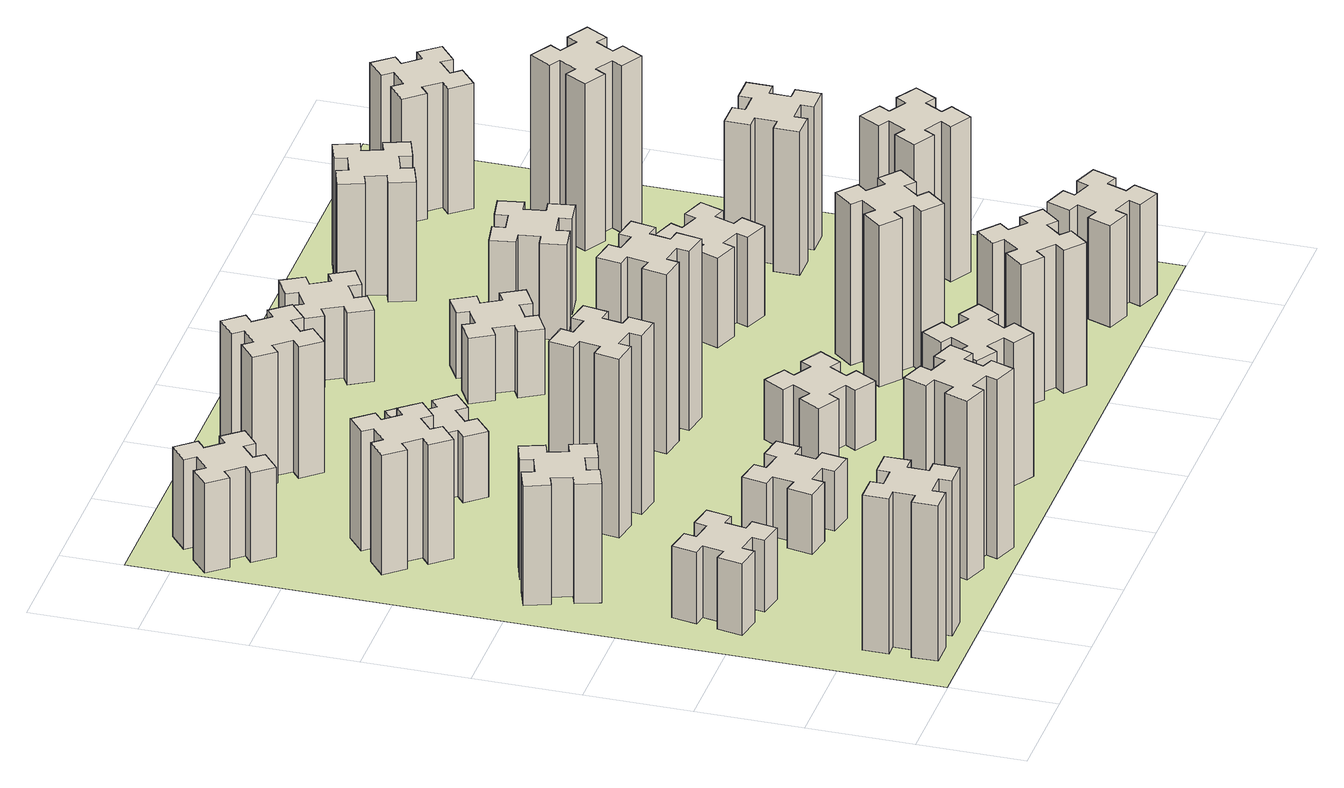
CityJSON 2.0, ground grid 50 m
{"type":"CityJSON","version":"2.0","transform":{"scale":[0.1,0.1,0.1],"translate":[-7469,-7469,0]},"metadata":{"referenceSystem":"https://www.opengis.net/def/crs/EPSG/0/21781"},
"CityObjects":{
"building1":{"type":"Building","attributes":{"class":"1000","function":"1000","usage":"1000","yearOfConstruction":2016,"roofType":"1000","measuredHeight":78,"storeysAboveGround":30,"storeysBelowGround":0},"geometry":[{"type":"Solid","lod":"1","boundaries":[[[[0,1,2,3,4,5,6,7,8,9,10,11,12,13,14,15,16,17,18,19]],[[17,16,20,21]],[[16,15,22,20]],[[15,14,23,22]],[[14,13,24,23]],[[13,12,25,24]],[[12,11,26,25]],[[11,10,27,26]],[[10,9,28,27]],[[9,8,29,28]],[[8,7,30,29]],[[7,6,31,30]],[[6,5,32,31]],[[5,4,33,32]],[[4,3,34,33]],[[3,2,35,34]],[[2,1,36,35]],[[1,0,37,36]],[[0,19,38,37]],[[19,18,39,38]],[[18,17,21,39]],[[24,25,26,27,28,29,30,31,32,33,34,35,36,37,38,39,21,20,22,23]]]]}]},
"building2":{"type":"Building","attributes":{"class":"1000","function":"1000","usage":"1000","yearOfConstruction":2016,"roofType":"1000","measuredHeight":36,"storeysAboveGround":30,"storeysBelowGround":0},"geometry":[{"type":"Solid","lod":"1","boundaries":[[[[40,41,42,43,44,45,46,47,48,49,50,51,52,53,54,55,56,57,58,59]],[[57,56,60,61]],[[56,55,62,60]],[[55,54,63,62]],[[54,53,64,63]],[[53,52,65,64]],[[52,51,66,65]],[[51,50,67,66]],[[50,49,68,67]],[[49,48,69,68]],[[48,47,70,69]],[[47,46,71,70]],[[46,45,72,71]],[[45,44,73,72]],[[44,43,74,73]],[[43,42,75,74]],[[42,41,76,75]],[[41,40,77,76]],[[40,59,78,77]],[[59,58,79,78]],[[58,57,61,79]],[[64,65,66,67,68,69,70,71,72,73,74,75,76,77,78,79,61,60,62,63]]]]}]},
"building3":{"type":"Building","attributes":{"class":"1000","function":"1000","usage":"1000","yearOfConstruction":2016,"roofType":"1000","measuredHeight":60,"storeysAboveGround":30,"storeysBelowGround":0},"geometry":[{"type":"Solid","lod":"1","boundaries":[[[[80,81,82,83,84,85,86,87,88,89,90,91,92,93,94,95,96,97,98,99]],[[97,96,100,101]],[[96,95,102,100]],[[95,94,103,102]],[[94,93,104,103]],[[93,92,105,104]],[[92,91,106,105]],[[91,90,107,106]],[[90,89,108,107]],[[89,88,109,108]],[[88,87,110,109]],[[87,86,111,110]],[[86,85,112,111]],[[85,84,113,112]],[[84,83,114,113]],[[83,82,115,114]],[[82,81,116,115]],[[81,80,117,116]],[[80,99,118,117]],[[99,98,119,118]],[[98,97,101,119]],[[104,105,106,107,108,109,110,111,112,113,114,115,116,117,118,119,101,100,102,103]]]]}]},
"building4":{"type":"Building","attributes":{"class":"1000","function":"1000","usage":"1000","yearOfConstruction":2016,"roofType":"1000","measuredHeight":90,"storeysAboveGround":30,"storeysBelowGround":0},"geometry":[{"type":"Solid","lod":"1","boundaries":[[[[120,121,122,123,124,125,126,127,128,129,130,131,132,133,134,135,136,137,138,139]],[[137,136,140,141]],[[136,135,142,140]],[[135,134,143,142]],[[134,133,144,143]],[[133,132,145,144]],[[132,131,146,145]],[[131,130,147,146]],[[130,129,148,147]],[[129,128,149,148]],[[128,127,150,149]],[[127,126,151,150]],[[126,125,152,151]],[[125,124,153,152]],[[124,123,154,153]],[[123,122,155,154]],[[122,121,156,155]],[[121,120,157,156]],[[120,139,158,157]],[[139,138,159,158]],[[138,137,141,159]],[[144,145,146,147,148,149,150,151,152,153,154,155,156,157,158,159,141,140,142,143]]]]}]},
"building5":{"type":"Building","attributes":{"class":"1000","function":"1000","usage":"1000","yearOfConstruction":2016,"roofType":"1000","measuredHeight":60,"storeysAboveGround":30,"storeysBelowGround":0},"geometry":[{"type":"Solid","lod":"1","boundaries":[[[[160,161,162,163,164,165,166,167,168,169,170,171,172,173,174,175,176,177,178,179]],[[177,176,180,181]],[[176,175,182,180]],[[175,174,183,182]],[[174,173,184,183]],[[173,172,185,184]],[[172,171,186,185]],[[171,170,187,186]],[[170,169,188,187]],[[169,168,189,188]],[[168,167,190,189]],[[167,166,191,190]],[[166,165,192,191]],[[165,164,193,192]],[[164,163,194,193]],[[163,162,195,194]],[[162,161,196,195]],[[161,160,197,196]],[[160,179,198,197]],[[179,178,199,198]],[[178,177,181,199]],[[184,185,186,187,188,189,190,191,192,193,194,195,196,197,198,199,181,180,182,183]]]]}]},
"building6":{"type":"Building","attributes":{"class":"1000","function":"1000","usage":"1000","yearOfConstruction":2016,"roofType":"1000","measuredHeight":45,"storeysAboveGround":30,"storeysBelowGround":0},"geometry":[{"type":"Solid","lod":"1","boundaries":[[[[200,201,202,203,204,205,206,207,208,209,210,211,212,213,214,215,216,217,218,219]],[[217,216,220,221]],[[216,215,222,220]],[[215,214,223,222]],[[214,213,224,223]],[[213,212,225,224]],[[212,211,226,225]],[[211,210,227,226]],[[210,209,228,227]],[[209,208,229,228]],[[208,207,230,229]],[[207,206,231,230]],[[206,205,232,231]],[[205,204,233,232]],[[204,203,234,233]],[[203,202,235,234]],[[202,201,236,235]],[[201,200,237,236]],[[200,219,238,237]],[[219,218,239,238]],[[218,217,221,239]],[[224,225,226,227,228,229,230,231,232,233,234,235,236,237,238,239,221,220,222,223]]]]}]},
"building7":{"type":"Building","attributes":{"class":"1000","function":"1000","usage":"1000","yearOfConstruction":2016,"roofType":"1000","measuredHeight":30,"storeysAboveGround":30,"storeysBelowGround":0},"geometry":[{"type":"Solid","lod":"1","boundaries":[[[[240,241,242,243,244,245,246,247,248,249,250,251,252,253,254,255,256,257,258,259]],[[257,256,260,261]],[[256,255,262,260]],[[255,254,263,262]],[[254,253,264,263]],[[253,252,265,264]],[[252,251,266,265]],[[251,250,267,266]],[[250,249,268,267]],[[249,248,269,268]],[[248,247,270,269]],[[247,246,271,270]],[[246,245,272,271]],[[245,244,273,272]],[[244,243,274,273]],[[243,242,275,274]],[[242,241,276,275]],[[241,240,277,276]],[[240,259,278,277]],[[259,258,279,278]],[[258,257,261,279]],[[264,265,266,267,268,269,270,271,272,273,274,275,276,277,278,279,261,260,262,263]]]]}]},
"building8":{"type":"Building","attributes":{"class":"1000","function":"1000","usage":"1000","yearOfConstruction":2016,"roofType":"1000","measuredHeight":90,"storeysAboveGround":30,"storeysBelowGround":0},"geometry":[{"type":"Solid","lod":"1","boundaries":[[[[280,281,282,283,284,285,286,287,288,289,290,291,292,293,294,295,296,297,298,299]],[[297,296,300,301]],[[296,295,302,300]],[[295,294,303,302]],[[294,293,304,303]],[[293,292,305,304]],[[292,291,306,305]],[[291,290,307,306]],[[290,289,308,307]],[[289,288,309,308]],[[288,287,310,309]],[[287,286,311,310]],[[286,285,312,311]],[[285,284,313,312]],[[284,283,314,313]],[[283,282,315,314]],[[282,281,316,315]],[[281,280,317,316]],[[280,299,318,317]],[[299,298,319,318]],[[298,297,301,319]],[[304,305,306,307,308,309,310,311,312,313,314,315,316,317,318,319,301,300,302,303]]]]}]},
"building9":{"type":"Building","attributes":{"class":"1000","function":"1000","usage":"1000","yearOfConstruction":2016,"roofType":"1000","measuredHeight":33,"storeysAboveGround":30,"storeysBelowGround":0},"geometry":[{"type":"Solid","lod":"1","boundaries":[[[[320,321,322,323,324,325,326,327,328,329,330,331,332,333,334,335,336,337,338,339]],[[337,336,340,341]],[[336,335,342,340]],[[335,334,343,342]],[[334,333,344,343]],[[333,332,345,344]],[[332,331,346,345]],[[331,330,347,346]],[[330,329,348,347]],[[329,328,349,348]],[[328,327,350,349]],[[327,326,351,350]],[[326,325,352,351]],[[325,324,353,352]],[[324,323,354,353]],[[323,322,355,354]],[[322,321,356,355]],[[321,320,357,356]],[[320,339,358,357]],[[339,338,359,358]],[[338,337,341,359]],[[344,345,346,347,348,349,350,351,352,353,354,355,356,357,358,359,341,340,342,343]]]]}]},
"building10":{"type":"Building","attributes":{"class":"1000","function":"1000","usage":"1000","yearOfConstruction":2016,"roofType":"1000","measuredHeight":72,"storeysAboveGround":30,"storeysBelowGround":0},"geometry":[{"type":"Solid","lod":"1","boundaries":[[[[360,361,362,363,364,365,366,367,368,369,370,371,372,373,374,375,376,377,378,379]],[[377,376,380,381]],[[376,375,382,380]],[[375,374,383,382]],[[374,373,384,383]],[[373,372,385,384]],[[372,371,386,385]],[[371,370,387,386]],[[370,369,388,387]],[[369,368,389,388]],[[368,367,390,389]],[[367,366,391,390]],[[366,365,392,391]],[[365,364,393,392]],[[364,363,394,393]],[[363,362,395,394]],[[362,361,396,395]],[[361,360,397,396]],[[360,379,398,397]],[[379,378,399,398]],[[378,377,381,399]],[[384,385,386,387,388,389,390,391,392,393,394,395,396,397,398,399,381,380,382,383]]]]}]},
"building11":{"type":"Building","attributes":{"class":"1000","function":"1000","usage":"1000","yearOfConstruction":2016,"roofType":"1000","measuredHeight":66,"storeysAboveGround":30,"storeysBelowGround":0},"geometry":[{"type":"Solid","lod":"1","boundaries":[[[[400,401,402,403,404,405,406,407,408,409,410,411,412,413,414,415,416,417,418,419]],[[417,416,420,421]],[[416,415,422,420]],[[415,414,423,422]],[[414,413,424,423]],[[413,412,425,424]],[[412,411,426,425]],[[411,410,427,426]],[[410,409,428,427]],[[409,408,429,428]],[[408,407,430,429]],[[407,406,431,430]],[[406,405,432,431]],[[405,404,433,432]],[[404,403,434,433]],[[403,402,435,434]],[[402,401,436,435]],[[401,400,437,436]],[[400,419,438,437]],[[419,418,439,438]],[[418,417,421,439]],[[424,425,426,427,428,429,430,431,432,433,434,435,436,437,438,439,421,420,422,423]]]]}]},
"building12":{"type":"Building","attributes":{"class":"1000","function":"1000","usage":"1000","yearOfConstruction":2016,"roofType":"1000","measuredHeight":30,"storeysAboveGround":30,"storeysBelowGround":0},"geometry":[{"type":"Solid","lod":"1","boundaries":[[[[440,441,442,443,444,445,446,447,448,449,450,451,452,453,454,455,456,457,458,459]],[[457,456,460,461]],[[456,455,462,460]],[[455,454,463,462]],[[454,453,464,463]],[[453,452,465,464]],[[452,451,466,465]],[[451,450,467,466]],[[450,449,468,467]],[[449,448,469,468]],[[448,447,470,469]],[[447,446,471,470]],[[446,445,472,471]],[[445,444,473,472]],[[444,443,474,473]],[[443,442,475,474]],[[442,441,476,475]],[[441,440,477,476]],[[440,459,478,477]],[[459,458,479,478]],[[458,457,461,479]],[[464,465,466,467,468,469,470,471,472,473,474,475,476,477,478,479,461,460,462,463]]]]}]},
"building13":{"type":"Building","attributes":{"class":"1000","function":"1000","usage":"1000","yearOfConstruction":2016,"roofType":"1000","measuredHeight":90,"storeysAboveGround":30,"storeysBelowGround":0},"geometry":[{"type":"Solid","lod":"1","boundaries":[[[[480,481,482,483,484,485,486,487,488,489,490,491,492,493,494,495,496,497,498,499]],[[497,496,500,501]],[[496,495,502,500]],[[495,494,503,502]],[[494,493,504,503]],[[493,492,505,504]],[[492,491,506,505]],[[491,490,507,506]],[[490,489,508,507]],[[489,488,509,508]],[[488,487,510,509]],[[487,486,511,510]],[[486,485,512,511]],[[485,484,513,512]],[[484,483,514,513]],[[483,482,515,514]],[[482,481,516,515]],[[481,480,517,516]],[[480,499,518,517]],[[499,498,519,518]],[[498,497,501,519]],[[504,505,506,507,508,509,510,511,512,513,514,515,516,517,518,519,501,500,502,503]]]]}]},
"building14":{"type":"Building","attributes":{"class":"1000","function":"1000","usage":"1000","yearOfConstruction":2016,"roofType":"1000","measuredHeight":72,"storeysAboveGround":30,"storeysBelowGround":0},"geometry":[{"type":"Solid","lod":"1","boundaries":[[[[520,521,522,523,524,525,526,527,528,529,530,531,532,533,534,535,536,537,538,539]],[[537,536,540,541]],[[536,535,542,540]],[[535,534,543,542]],[[534,533,544,543]],[[533,532,545,544]],[[532,531,546,545]],[[531,530,547,546]],[[530,529,548,547]],[[529,528,549,548]],[[528,527,550,549]],[[527,526,551,550]],[[526,525,552,551]],[[525,524,553,552]],[[524,523,554,553]],[[523,522,555,554]],[[522,521,556,555]],[[521,520,557,556]],[[520,539,558,557]],[[539,538,559,558]],[[538,537,541,559]],[[544,545,546,547,548,549,550,551,552,553,554,555,556,557,558,559,541,540,542,543]]]]}]},
"building15":{"type":"Building","attributes":{"class":"1000","function":"1000","usage":"1000","yearOfConstruction":2016,"roofType":"1000","measuredHeight":33,"storeysAboveGround":30,"storeysBelowGround":0},"geometry":[{"type":"Solid","lod":"1","boundaries":[[[[560,561,562,563,564,565,566,567,568,569,570,571,572,573,574,575,576,577,578,579]],[[577,576,580,581]],[[576,575,582,580]],[[575,574,583,582]],[[574,573,584,583]],[[573,572,585,584]],[[572,571,586,585]],[[571,570,587,586]],[[570,569,588,587]],[[569,568,589,588]],[[568,567,590,589]],[[567,566,591,590]],[[566,565,592,591]],[[565,564,593,592]],[[564,563,594,593]],[[563,562,595,594]],[[562,561,596,595]],[[561,560,597,596]],[[560,579,598,597]],[[579,578,599,598]],[[578,577,581,599]],[[584,585,586,587,588,589,590,591,592,593,594,595,596,597,598,599,581,580,582,583]]]]}]},
"building16":{"type":"Building","attributes":{"class":"1000","function":"1000","usage":"1000","yearOfConstruction":2016,"roofType":"1000","measuredHeight":36,"storeysAboveGround":30,"storeysBelowGround":0},"geometry":[{"type":"Solid","lod":"1","boundaries":[[[[600,601,602,603,604,605,606,607,608,609,610,611,612,613,614,615,616,617,618,619]],[[617,616,620,621]],[[616,615,622,620]],[[615,614,623,622]],[[614,613,624,623]],[[613,612,625,624]],[[612,611,626,625]],[[611,610,627,626]],[[610,609,628,627]],[[609,608,629,628]],[[608,607,630,629]],[[607,606,631,630]],[[606,605,632,631]],[[605,604,633,632]],[[604,603,634,633]],[[603,602,635,634]],[[602,601,636,635]],[[601,600,637,636]],[[600,619,638,637]],[[619,618,639,638]],[[618,617,621,639]],[[624,625,626,627,628,629,630,631,632,633,634,635,636,637,638,639,621,620,622,623]]]]}]},
"building17":{"type":"Building","attributes":{"class":"1000","function":"1000","usage":"1000","yearOfConstruction":2016,"roofType":"1000","measuredHeight":81,"storeysAboveGround":30,"storeysBelowGround":0},"geometry":[{"type":"Solid","lod":"1","boundaries":[[[[640,641,642,643,644,645,646,647,648,649,650,651,652,653,654,655,656,657,658,659]],[[657,656,660,661]],[[656,655,662,660]],[[655,654,663,662]],[[654,653,664,663]],[[653,652,665,664]],[[652,651,666,665]],[[651,650,667,666]],[[650,649,668,667]],[[649,648,669,668]],[[648,647,670,669]],[[647,646,671,670]],[[646,645,672,671]],[[645,644,673,672]],[[644,643,674,673]],[[643,642,675,674]],[[642,641,676,675]],[[641,640,677,676]],[[640,659,678,677]],[[659,658,679,678]],[[658,657,661,679]],[[664,665,666,667,668,669,670,671,672,673,674,675,676,677,678,679,661,660,662,663]]]]}]},
"building18":{"type":"Building","attributes":{"class":"1000","function":"1000","usage":"1000","yearOfConstruction":2016,"roofType":"1000","measuredHeight":45,"storeysAboveGround":30,"storeysBelowGround":0},"geometry":[{"type":"Solid","lod":"1","boundaries":[[[[680,681,682,683,684,685,686,687,688,689,690,691,692,693,694,695,696,697,698,699]],[[697,696,700,701]],[[696,695,702,700]],[[695,694,703,702]],[[694,693,704,703]],[[693,692,705,704]],[[692,691,706,705]],[[691,690,707,706]],[[690,689,708,707]],[[689,688,709,708]],[[688,687,710,709]],[[687,686,711,710]],[[686,685,712,711]],[[685,684,713,712]],[[684,683,714,713]],[[683,682,715,714]],[[682,681,716,715]],[[681,680,717,716]],[[680,699,718,717]],[[699,698,719,718]],[[698,697,701,719]],[[704,705,706,707,708,709,710,711,712,713,714,715,716,717,718,719,701,700,702,703]]]]}]},
"building19":{"type":"Building","attributes":{"class":"1000","function":"1000","usage":"1000","yearOfConstruction":2016,"roofType":"1000","measuredHeight":48,"storeysAboveGround":30,"storeysBelowGround":0},"geometry":[{"type":"Solid","lod":"1","boundaries":[[[[720,721,722,723,724,725,726,727,728,729,730,731,732,733,734,735,736,737,738,739]],[[737,736,740,741]],[[736,735,742,740]],[[735,734,743,742]],[[734,733,744,743]],[[733,732,745,744]],[[732,731,746,745]],[[731,730,747,746]],[[730,729,748,747]],[[729,728,749,748]],[[728,727,750,749]],[[727,726,751,750]],[[726,725,752,751]],[[725,724,753,752]],[[724,723,754,753]],[[723,722,755,754]],[[722,721,756,755]],[[721,720,757,756]],[[720,739,758,757]],[[739,738,759,758]],[[738,737,741,759]],[[744,745,746,747,748,749,750,751,752,753,754,755,756,757,758,759,741,740,742,743]]]]}]},
"building20":{"type":"Building","attributes":{"class":"1000","function":"1000","usage":"1000","yearOfConstruction":2016,"roofType":"1000","measuredHeight":51,"storeysAboveGround":30,"storeysBelowGround":0},"geometry":[{"type":"Solid","lod":"1","boundaries":[[[[760,761,762,763,764,765,766,767,768,769,770,771,772,773,774,775,776,777,778,779]],[[777,776,780,781]],[[776,775,782,780]],[[775,774,783,782]],[[774,773,784,783]],[[773,772,785,784]],[[772,771,786,785]],[[771,770,787,786]],[[770,769,788,787]],[[769,768,789,788]],[[768,767,790,789]],[[767,766,791,790]],[[766,765,792,791]],[[765,764,793,792]],[[764,763,794,793]],[[763,762,795,794]],[[762,761,796,795]],[[761,760,797,796]],[[760,779,798,797]],[[779,778,799,798]],[[778,777,781,799]],[[784,785,786,787,788,789,790,791,792,793,794,795,796,797,798,799,781,780,782,783]]]]}]},
"building21":{"type":"Building","attributes":{"class":"1000","function":"1000","usage":"1000","yearOfConstruction":2016,"roofType":"1000","measuredHeight":60,"storeysAboveGround":30,"storeysBelowGround":0},"geometry":[{"type":"Solid","lod":"1","boundaries":[[[[800,801,802,803,804,805,806,807,808,809,810,811,812,813,814,815,816,817,818,819]],[[817,816,820,821]],[[816,815,822,820]],[[815,814,823,822]],[[814,813,824,823]],[[813,812,825,824]],[[812,811,826,825]],[[811,810,827,826]],[[810,809,828,827]],[[809,808,829,828]],[[808,807,830,829]],[[807,806,831,830]],[[806,805,832,831]],[[805,804,833,832]],[[804,803,834,833]],[[803,802,835,834]],[[802,801,836,835]],[[801,800,837,836]],[[800,819,838,837]],[[819,818,839,838]],[[818,817,821,839]],[[824,825,826,827,828,829,830,831,832,833,834,835,836,837,838,839,821,820,822,823]]]]}]},
"building22":{"type":"Building","attributes":{"class":"1000","function":"1000","usage":"1000","yearOfConstruction":2016,"roofType":"1000","measuredHeight":78,"storeysAboveGround":30,"storeysBelowGround":0},"geometry":[{"type":"Solid","lod":"1","boundaries":[[[[840,841,842,843,844,845,846,847,848,849,850,851,852,853,854,855,856,857,858,859]],[[857,856,860,861]],[[856,855,862,860]],[[855,854,863,862]],[[854,853,864,863]],[[853,852,865,864]],[[852,851,866,865]],[[851,850,867,866]],[[850,849,868,867]],[[849,848,869,868]],[[848,847,870,869]],[[847,846,871,870]],[[846,845,872,871]],[[845,844,873,872]],[[844,843,874,873]],[[843,842,875,874]],[[842,841,876,875]],[[841,840,877,876]],[[840,859,878,877]],[[859,858,879,878]],[[858,857,861,879]],[[864,865,866,867,868,869,870,871,872,873,874,875,876,877,878,879,861,860,862,863]]]]}]},
"building23":{"type":"Building","attributes":{"class":"1000","function":"1000","usage":"1000","yearOfConstruction":2016,"roofType":"1000","measuredHeight":72,"storeysAboveGround":30,"storeysBelowGround":0},"geometry":[{"type":"Solid","lod":"1","boundaries":[[[[880,881,882,883,884,885,886,887,888,889,890,891,892,893,894,895,896,897,898,899]],[[897,896,900,901]],[[896,895,902,900]],[[895,894,903,902]],[[894,893,904,903]],[[893,892,905,904]],[[892,891,906,905]],[[891,890,907,906]],[[890,889,908,907]],[[889,888,909,908]],[[888,887,910,909]],[[887,886,911,910]],[[886,885,912,911]],[[885,884,913,912]],[[884,883,914,913]],[[883,882,915,914]],[[882,881,916,915]],[[881,880,917,916]],[[880,899,918,917]],[[899,898,919,918]],[[898,897,901,919]],[[904,905,906,907,908,909,910,911,912,913,914,915,916,917,918,919,901,900,902,903]]]]}]},
"building24":{"type":"Building","attributes":{"class":"1000","function":"1000","usage":"1000","yearOfConstruction":2016,"roofType":"1000","measuredHeight":84,"storeysAboveGround":30,"storeysBelowGround":0},"geometry":[{"type":"Solid","lod":"1","boundaries":[[[[920,921,922,923,924,925,926,927,928,929,930,931,932,933,934,935,936,937,938,939]],[[937,936,940,941]],[[936,935,942,940]],[[935,934,943,942]],[[934,933,944,943]],[[933,932,945,944]],[[932,931,946,945]],[[931,930,947,946]],[[930,929,948,947]],[[929,928,949,948]],[[928,927,950,949]],[[927,926,951,950]],[[926,925,952,951]],[[925,924,953,952]],[[924,923,954,953]],[[923,922,955,954]],[[922,921,956,955]],[[921,920,957,956]],[[920,939,958,957]],[[939,938,959,958]],[[938,937,941,959]],[[944,945,946,947,948,949,950,951,952,953,954,955,956,957,958,959,941,940,942,943]]]]}]},
"building25":{"type":"Building","attributes":{"class":"1000","function":"1000","usage":"1000","yearOfConstruction":2016,"roofType":"1000","measuredHeight":63,"storeysAboveGround":30,"storeysBelowGround":0},"geometry":[{"type":"Solid","lod":"1","boundaries":[[[[960,961,962,963,964,965,966,967,968,969,970,971,972,973,974,975,976,977,978,979]],[[977,976,980,981]],[[976,975,982,980]],[[975,974,983,982]],[[974,973,984,983]],[[973,972,985,984]],[[972,971,986,985]],[[971,970,987,986]],[[970,969,988,987]],[[969,968,989,988]],[[968,967,990,989]],[[967,966,991,990]],[[966,965,992,991]],[[965,964,993,992]],[[964,963,994,993]],[[963,962,995,994]],[[962,961,996,995]],[[961,960,997,996]],[[960,979,998,997]],[[979,978,999,998]],[[978,977,981,999]],[[984,985,986,987,988,989,990,991,992,993,994,995,996,997,998,999,981,980,982,983]]]]}]},
"landuse1":{"type":"LandUse","attributes":{"name":"plot1","function":"1010"},"geometry":[{"type":"MultiSurface","lod":"1","boundaries":[[[1000,1001,1002,1003]]]}]}
},
"vertices":[
[265,325,0],[265,225,0],[205,225,0],[205,105,0],[325,105,0],[325,165,0],[425,165,0],[425,105,0],[545,105,0],[545,225,0],[485,225,0],[485,325,0],[545,325,0],[545,445,0],[425,445,0],[425,385,0],[325,385,0],[325,445,0],[205,445,0],[205,325,0],[325,385,780],[325,445,780],[425,385,780],[425,445,780],[545,445,780],[545,325,780],[485,325,780],[485,225,780],[545,225,780],[545,105,780],[425,105,780],[425,165,780],[325,165,780],[325,105,780],[205,105,780],[205,225,780],[265,225,780],[265,325,780],[205,325,780],[205,445,780],
[307,1016,0],[405,998,0],[395,939,0],[513,918,0],[534,1037,0],[475,1047,0],[492,1145,0],[551,1135,0],[572,1253,0],[454,1274,0],[444,1215,0],[345,1232,0],[356,1291,0],[237,1312,0],[217,1194,0],[276,1184,0],[258,1085,0],[199,1096,0],[178,977,0],[297,957,0],[258,1085,360],[199,1096,360],[276,1184,360],[217,1194,360],[237,1312,360],[356,1291,360],[345,1232,360],[444,1215,360],[454,1274,360],[572,1253,360],[551,1135,360],[492,1145,360],[475,1047,360],[534,1037,360],[513,918,360],[395,939,360],[405,998,360],[307,1016,360],[297,957,360],[178,977,360],
[385,1976,0],[291,1942,0],[270,1998,0],[157,1957,0],[199,1844,0],[255,1865,0],[289,1771,0],[233,1750,0],[274,1637,0],[387,1679,0],[366,1735,0],[460,1769,0],[480,1713,0],[593,1754,0],[552,1867,0],[496,1846,0],[462,1940,0],[518,1960,0],[477,2073,0],[364,2032,0],[462,1940,600],[518,1960,600],[496,1846,600],[552,1867,600],[593,1754,600],[480,1713,600],[460,1769,600],[366,1735,600],[387,1679,600],[274,1637,600],[233,1750,600],[289,1771,600],[255,1865,600],[199,1844,600],[157,1957,600],[270,1998,600],[291,1942,600],[385,1976,600],[364,2032,600],[477,2073,600],
[1029,360,0],[995,266,0],[939,287,0],[897,174,0],[1010,133,0],[1031,189,0],[1125,155,0],[1104,99,0],[1217,57,0],[1258,170,0],[1202,191,0],[1236,285,0],[1292,264,0],[1333,377,0],[1220,418,0],[1200,362,0],[1106,396,0],[1127,452,0],[1014,493,0],[973,380,0],[1106,396,900],[1127,452,900],[1200,362,900],[1220,418,900],[1333,377,900],[1292,264,900],[1236,285,900],[1202,191,900],[1258,170,900],[1217,57,900],[1104,99,900],[1125,155,900],[1031,189,900],[1010,133,900],[897,174,900],[939,287,900],[995,266,900],[1029,360,900],[973,380,900],[1014,493,900],
[443,2712,0],[366,2647,0],[328,2693,0],[236,2616,0],[313,2524,0],[359,2563,0],[423,2486,0],[377,2448,0],[454,2356,0],[546,2433,0],[508,2479,0],[584,2543,0],[623,2497,0],[715,2574,0],[638,2666,0],[592,2628,0],[527,2704,0],[573,2743,0],[496,2835,0],[404,2758,0],[527,2704,600],[573,2743,600],[592,2628,600],[638,2666,600],[715,2574,600],[623,2497,600],[584,2543,600],[508,2479,600],[546,2433,600],[454,2356,600],[377,2448,600],[423,2486,600],[359,2563,600],[313,2524,600],[236,2616,600],[328,2693,600],[366,2647,600],[443,2712,600],[404,2758,600],[496,2835,600],
[243,3452,0],[166,3387,0],[128,3433,0],[36,3356,0],[113,3264,0],[159,3303,0],[223,3226,0],[177,3188,0],[254,3096,0],[346,3173,0],[308,3219,0],[384,3283,0],[423,3237,0],[515,3314,0],[438,3406,0],[392,3368,0],[327,3444,0],[373,3483,0],[296,3575,0],[204,3498,0],[327,3444,450],[373,3483,450],[392,3368,450],[438,3406,450],[515,3314,450],[423,3237,450],[384,3283,450],[308,3219,450],[346,3173,450],[254,3096,450],[177,3188,450],[223,3226,450],[159,3303,450],[113,3264,450],[36,3356,450],[128,3433,450],[166,3387,450],[243,3452,450],[204,3498,450],[296,3575,450],
[1016,1084,0],[998,985,0],[939,996,0],[918,877,0],[1037,857,0],[1047,916,0],[1145,898,0],[1135,839,0],[1253,818,0],[1274,937,0],[1215,947,0],[1232,1045,0],[1291,1035,0],[1312,1153,0],[1194,1174,0],[1184,1115,0],[1085,1132,0],[1096,1191,0],[977,1212,0],[957,1094,0],[1085,1132,300],[1096,1191,300],[1184,1115,300],[1194,1174,300],[1312,1153,300],[1291,1035,300],[1232,1045,300],[1215,947,300],[1274,937,300],[1253,818,300],[1135,839,300],[1145,898,300],[1047,916,300],[1037,857,300],[918,877,300],[939,996,300],[998,985,300],[1016,1084,300],[957,1094,300],[977,1212,300],
[1084,1955,0],[985,1972,0],[996,2031,0],[877,2052,0],[857,1934,0],[916,1924,0],[898,1825,0],[839,1836,0],[818,1717,0],[937,1697,0],[947,1756,0],[1045,1738,0],[1035,1679,0],[1153,1658,0],[1174,1777,0],[1115,1787,0],[1132,1885,0],[1191,1875,0],[1212,1993,0],[1094,2014,0],[1132,1885,900],[1191,1875,900],[1115,1787,900],[1174,1777,900],[1153,1658,900],[1035,1679,900],[1045,1738,900],[947,1756,900],[937,1697,900],[818,1717,900],[839,1836,900],[898,1825,900],[916,1924,900],[857,1934,900],[877,2052,900],[996,2031,900],[985,1972,900],[1084,1955,900],[1094,2014,900],[1212,1993,900],
[1048,2479,0],[1124,2543,0],[1163,2497,0],[1255,2574,0],[1178,2666,0],[1132,2628,0],[1067,2704,0],[1113,2743,0],[1036,2835,0],[944,2758,0],[983,2712,0],[906,2647,0],[868,2693,0],[776,2616,0],[853,2524,0],[899,2563,0],[963,2486,0],[917,2448,0],[994,2356,0],[1086,2433,0],[963,2486,330],[917,2448,330],[899,2563,330],[853,2524,330],[776,2616,330],[868,2693,330],[906,2647,330],[983,2712,330],[944,2758,330],[1036,2835,330],[1113,2743,330],[1067,2704,330],[1132,2628,330],[1178,2666,330],[1255,2574,330],[1163,2497,330],[1124,2543,330],[1048,2479,330],[1086,2433,330],[994,2356,330],
[1657,305,0],[1744,255,0],[1714,203,0],[1818,143,0],[1878,247,0],[1826,277,0],[1876,364,0],[1928,334,0],[1988,438,0],[1884,498,0],[1854,446,0],[1767,496,0],[1797,548,0],[1693,608,0],[1633,504,0],[1685,474,0],[1635,387,0],[1583,417,0],[1523,313,0],[1627,253,0],[1635,387,720],[1583,417,720],[1685,474,720],[1633,504,720],[1693,608,720],[1797,548,720],[1767,496,720],[1854,446,720],[1884,498,720],[1988,438,720],[1928,334,720],[1876,364,720],[1826,277,720],[1878,247,720],[1818,143,720],[1714,203,720],[1744,255,720],[1657,305,720],[1627,253,720],[1523,313,720],
[983,3452,0],[906,3387,0],[868,3433,0],[776,3356,0],[853,3264,0],[899,3303,0],[963,3226,0],[917,3188,0],[994,3096,0],[1086,3173,0],[1048,3219,0],[1124,3283,0],[1163,3237,0],[1255,3314,0],[1178,3406,0],[1132,3368,0],[1067,3444,0],[1113,3483,0],[1036,3575,0],[944,3498,0],[1067,3444,660],[1113,3483,660],[1132,3368,660],[1178,3406,660],[1255,3314,660],[1163,3237,660],[1124,3283,660],[1048,3219,660],[1086,3173,660],[994,3096,660],[917,3188,660],[963,3226,660],[899,3303,660],[853,3264,660],[776,3356,660],[868,3433,660],[906,3387,660],[983,3452,660],[944,3498,660],[1036,3575,660],
[1954,1186,0],[1867,1236,0],[1897,1288,0],[1793,1348,0],[1733,1244,0],[1785,1214,0],[1735,1127,0],[1683,1157,0],[1623,1053,0],[1727,993,0],[1757,1045,0],[1844,995,0],[1814,943,0],[1918,883,0],[1978,987,0],[1926,1017,0],[1976,1104,0],[2028,1074,0],[2088,1178,0],[1984,1238,0],[1976,1104,300],[2028,1074,300],[1926,1017,300],[1978,987,300],[1918,883,300],[1814,943,300],[1844,995,300],[1757,1045,300],[1727,993,300],[1623,1053,300],[1683,1157,300],[1735,1127,300],[1785,1214,300],[1733,1244,300],[1793,1348,300],[1897,1288,300],[1867,1236,300],[1954,1186,300],[1984,1238,300],[2088,1178,300],
[1687,1756,0],[1785,1738,0],[1775,1679,0],[1893,1658,0],[1914,1777,0],[1855,1787,0],[1872,1885,0],[1931,1875,0],[1952,1993,0],[1834,2014,0],[1824,1955,0],[1725,1972,0],[1736,2031,0],[1617,2052,0],[1597,1934,0],[1656,1924,0],[1638,1825,0],[1579,1836,0],[1558,1717,0],[1677,1697,0],[1638,1825,900],[1579,1836,900],[1656,1924,900],[1597,1934,900],[1617,2052,900],[1736,2031,900],[1725,1972,900],[1824,1955,900],[1834,2014,900],[1952,1993,900],[1931,1875,900],[1872,1885,900],[1855,1787,900],[1914,1777,900],[1893,1658,900],[1775,1679,900],[1785,1738,900],[1687,1756,900],[1677,1697,900],[1558,1717,900],
[2486,323,0],[2563,259,0],[2524,213,0],[2616,136,0],[2693,228,0],[2647,266,0],[2712,343,0],[2758,304,0],[2835,396,0],[2743,473,0],[2704,427,0],[2628,492,0],[2666,538,0],[2574,615,0],[2497,523,0],[2543,484,0],[2479,408,0],[2433,446,0],[2356,354,0],[2448,277,0],[2479,408,720],[2433,446,720],[2543,484,720],[2497,523,720],[2574,615,720],[2666,538,720],[2628,492,720],[2704,427,720],[2743,473,720],[2835,396,720],[2758,304,720],[2712,343,720],[2647,266,720],[2693,228,720],[2616,136,720],[2524,213,720],[2563,259,720],[2486,323,720],[2448,277,720],[2356,354,720],
[1944,2716,0],[1857,2666,0],[1827,2718,0],[1723,2658,0],[1783,2554,0],[1835,2584,0],[1885,2497,0],[1833,2467,0],[1893,2363,0],[1997,2423,0],[1967,2475,0],[2054,2525,0],[2084,2473,0],[2188,2533,0],[2128,2637,0],[2076,2607,0],[2026,2694,0],[2078,2724,0],[2018,2828,0],[1914,2768,0],[2026,2694,330],[2078,2724,330],[2076,2607,330],[2128,2637,330],[2188,2533,330],[2084,2473,330],[2054,2525,330],[1967,2475,330],[1997,2423,330],[1893,2363,330],[1833,2467,330],[1885,2497,330],[1835,2584,330],[1783,2554,330],[1723,2658,330],[1827,2718,330],[1857,2666,330],[1944,2716,330],[1914,2768,330],[2018,2828,330],
[1976,3347,0],[1926,3434,0],[1978,3464,0],[1918,3568,0],[1814,3508,0],[1844,3456,0],[1757,3406,0],[1727,3458,0],[1623,3398,0],[1683,3294,0],[1735,3324,0],[1785,3237,0],[1733,3207,0],[1793,3103,0],[1897,3163,0],[1867,3215,0],[1954,3265,0],[1984,3213,0],[2088,3273,0],[2028,3377,0],[1954,3265,360],[1984,3213,360],[1867,3215,360],[1897,3163,360],[1793,3103,360],[1733,3207,360],[1785,3237,360],[1735,3324,360],[1683,3294,360],[1623,3398,360],[1727,3458,360],[1757,3406,360],[1844,3456,360],[1814,3508,360],[1918,3568,360],[1978,3464,360],[1926,3434,360],[1976,3347,360],[2028,3377,360],[2088,3273,360],
[2647,906,0],[2712,983,0],[2758,944,0],[2835,1036,0],[2743,1113,0],[2704,1067,0],[2628,1132,0],[2666,1178,0],[2574,1255,0],[2497,1163,0],[2543,1124,0],[2479,1048,0],[2433,1086,0],[2356,994,0],[2448,917,0],[2486,963,0],[2563,899,0],[2524,853,0],[2616,776,0],[2693,868,0],[2563,899,810],[2524,853,810],[2486,963,810],[2448,917,810],[2356,994,810],[2433,1086,810],[2479,1048,810],[2543,1124,810],[2497,1163,810],[2574,1255,810],[2666,1178,810],[2628,1132,810],[2704,1067,810],[2743,1113,810],[2835,1036,810],[2758,944,810],[2712,983,810],[2647,906,810],[2693,868,810],[2616,776,810],
[2780,1942,0],[2686,1976,0],[2707,2032,0],[2594,2073,0],[2553,1960,0],[2609,1940,0],[2575,1846,0],[2519,1867,0],[2477,1754,0],[2590,1713,0],[2611,1769,0],[2705,1735,0],[2684,1679,0],[2797,1637,0],[2838,1750,0],[2782,1771,0],[2816,1865,0],[2872,1844,0],[2913,1957,0],[2800,1998,0],[2816,1865,450],[2872,1844,450],[2782,1771,450],[2838,1750,450],[2797,1637,450],[2684,1679,450],[2705,1735,450],[2611,1769,450],[2590,1713,450],[2477,1754,450],[2519,1867,450],[2575,1846,450],[2609,1940,450],[2553,1960,450],[2594,2073,450],[2707,2032,450],[2686,1976,450],[2780,1942,450],[2800,1998,450],[2913,1957,450],
[2465,2478,0],[2564,2496,0],[2574,2437,0],[2692,2457,0],[2671,2576,0],[2612,2565,0],[2595,2664,0],[2654,2674,0],[2633,2792,0],[2515,2771,0],[2525,2712,0],[2427,2695,0],[2417,2754,0],[2298,2733,0],[2319,2615,0],[2378,2625,0],[2396,2527,0],[2337,2517,0],[2357,2398,0],[2476,2419,0],[2396,2527,480],[2337,2517,480],[2378,2625,480],[2319,2615,480],[2298,2733,480],[2417,2754,480],[2427,2695,480],[2525,2712,480],[2515,2771,480],[2633,2792,480],[2654,2674,480],[2595,2664,480],[2612,2565,480],[2671,2576,480],[2692,2457,480],[2574,2437,480],[2564,2496,480],[2465,2478,480],[2476,2419,480],[2357,2398,480],
[3251,189,0],[3345,155,0],[3324,99,0],[3437,57,0],[3478,170,0],[3422,191,0],[3456,285,0],[3512,264,0],[3553,377,0],[3440,418,0],[3420,362,0],[3326,396,0],[3347,452,0],[3234,493,0],[3193,380,0],[3249,360,0],[3215,266,0],[3159,287,0],[3117,174,0],[3230,133,0],[3215,266,510],[3159,287,510],[3249,360,510],[3193,380,510],[3234,493,510],[3347,452,510],[3326,396,510],[3420,362,510],[3440,418,510],[3553,377,510],[3512,264,510],[3456,285,510],[3422,191,510],[3478,170,510],[3437,57,510],[3324,99,510],[3345,155,510],[3251,189,510],[3230,133,510],[3117,174,510],
[2586,3215,0],[2680,3249,0],[2700,3193,0],[2813,3234,0],[2772,3347,0],[2716,3326,0],[2682,3420,0],[2738,3440,0],[2697,3553,0],[2584,3512,0],[2605,3456,0],[2511,3422,0],[2490,3478,0],[2377,3437,0],[2419,3324,0],[2475,3345,0],[2509,3251,0],[2453,3230,0],[2494,3117,0],[2607,3159,0],[2509,3251,600],[2453,3230,600],[2475,3345,600],[2419,3324,600],[2377,3437,600],[2490,3478,600],[2511,3422,600],[2605,3456,600],[2584,3512,600],[2697,3553,600],[2738,3440,600],[2682,3420,600],[2716,3326,600],[2772,3347,600],[2813,3234,600],[2700,3193,600],[2680,3249,600],[2586,3215,600],[2607,3159,600],[2494,3117,600],
[3237,1045,0],[3324,995,0],[3294,943,0],[3398,883,0],[3458,987,0],[3406,1017,0],[3456,1104,0],[3508,1074,0],[3568,1178,0],[3464,1238,0],[3434,1186,0],[3347,1236,0],[3377,1288,0],[3273,1348,0],[3213,1244,0],[3265,1214,0],[3215,1127,0],[3163,1157,0],[3103,1053,0],[3207,993,0],[3215,1127,780],[3163,1157,780],[3265,1214,780],[3213,1244,780],[3273,1348,780],[3377,1288,780],[3347,1236,780],[3434,1186,780],[3464,1238,780],[3568,1178,780],[3508,1074,780],[3456,1104,780],[3406,1017,780],[3458,987,780],[3398,883,780],[3294,943,780],[3324,995,780],[3237,1045,780],[3207,993,780],[3103,1053,780],
[3285,1645,0],[3385,1645,0],[3385,1585,0],[3505,1585,0],[3505,1705,0],[3445,1705,0],[3445,1805,0],[3505,1805,0],[3505,1925,0],[3385,1925,0],[3385,1865,0],[3285,1865,0],[3285,1925,0],[3165,1925,0],[3165,1805,0],[3225,1805,0],[3225,1705,0],[3165,1705,0],[3165,1585,0],[3285,1585,0],[3225,1705,720],[3165,1705,720],[3225,1805,720],[3165,1805,720],[3165,1925,720],[3285,1925,720],[3285,1865,720],[3385,1865,720],[3385,1925,720],[3505,1925,720],[3505,1805,720],[3445,1805,720],[3445,1705,720],[3505,1705,720],[3505,1585,720],[3385,1585,720],[3385,1645,720],[3285,1645,720],[3285,1585,720],[3165,1585,720],
[3406,2497,0],[3456,2584,0],[3508,2554,0],[3568,2658,0],[3464,2718,0],[3434,2666,0],[3347,2716,0],[3377,2768,0],[3273,2828,0],[3213,2724,0],[3265,2694,0],[3215,2607,0],[3163,2637,0],[3103,2533,0],[3207,2473,0],[3237,2525,0],[3324,2475,0],[3294,2423,0],[3398,2363,0],[3458,2467,0],[3324,2475,840],[3294,2423,840],[3237,2525,840],[3207,2473,840],[3103,2533,840],[3163,2637,840],[3215,2607,840],[3265,2694,840],[3213,2724,840],[3273,2828,840],[3377,2768,840],[3347,2716,840],[3434,2666,840],[3464,2718,840],[3568,2658,840],[3508,2554,840],[3456,2584,840],[3406,2497,840],[3458,2467,840],[3398,2363,840],
[3303,3452,0],[3226,3387,0],[3188,3433,0],[3096,3356,0],[3173,3264,0],[3219,3303,0],[3283,3226,0],[3237,3188,0],[3314,3096,0],[3406,3173,0],[3368,3219,0],[3444,3283,0],[3483,3237,0],[3575,3314,0],[3498,3406,0],[3452,3368,0],[3387,3444,0],[3433,3483,0],[3356,3575,0],[3264,3498,0],[3387,3444,630],[3433,3483,630],[3452,3368,630],[3498,3406,630],[3575,3314,630],[3483,3237,630],[3444,3283,630],[3368,3219,630],[3406,3173,630],[3314,3096,630],[3237,3188,630],[3283,3226,630],[3219,3303,630],[3173,3264,630],[3096,3356,630],[3188,3433,630],[3226,3387,630],[3303,3452,630],[3264,3498,630],[3356,3575,630],
[5,3705,0],[3705,3705,0],[3705,5,0],[5,5,0]
]}
